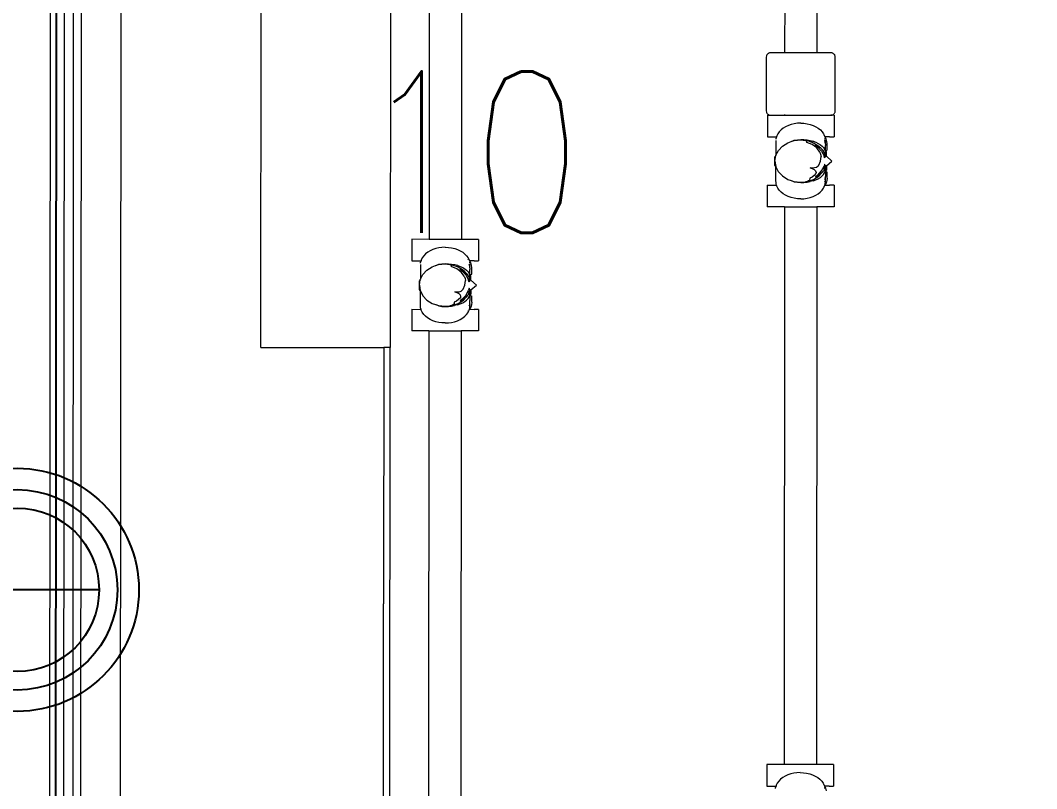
# Model space of a CAD drawing. Header units: inches. Extents: x 102655 to 148943, y 72248 to 114419.
# Drawn here: x 119362.5 to 119834.3, y 84179.8 to 84536.5 of the extents above; entities that cross this region are included whole.
import ezdxf
from ezdxf.enums import TextEntityAlignment as Align

# ---------------------------------------------------------------- set-up
doc = ezdxf.new("R2010")
doc.units = ezdxf.units.IN
doc.layers.add('ceiling dim', color=8, linetype='Continuous', lineweight=5)
doc.layers.add('Furnitureee', color=8, linetype='Continuous', lineweight=5)
for name, color, linetype in [('E-LEADER', 30, 'Continuous'), ('E-LTG', 92, 'Continuous'), ('E_TAG', 30, 'Continuous')]:
    doc.layers.add(name, color=color, linetype=linetype)
doc.styles.add('Pyzd-Romans', font='romans.shx', dxfattribs={"width": 0.8})

# ---------------------------------------------------------------- blocks, each defined once
blk = doc.blocks.new('baby foot pl')
at = {"color": 8}
for p, q in [((2.86794, 1.95318), (2.86794, 2.68178)), ((2.88641, 1.95318), (2.88641, 2.68178)), ((2.89002, 1.95318), (2.89002, 2.68178)), ((2.89423, 1.95318), (2.89423, 2.68178)), ((2.89784, 1.95318), (2.89784, 2.68178)), ((2.89809, 1.95318), (2.89809, 2.68178)), ((2.90097, 2.68178), (2.90097, 1.95318)), ((2.54494, 2.65248), (2.54494, 2.35448)), ((2.55994, 2.65248), (2.55994, 2.35448)), ((2.70994, 2.50048), (2.70994, 2.26773)), ((2.72494, 2.50048), (2.72494, 2.26773)), ((2.74294, 2.41748), (2.74294, 2.21748)), ((2.80294, 2.21748), (2.80294, 2.41748)), ((2.53768, 2.35433), (2.53792, 2.35441)), ((2.53792, 2.35441), (2.53844, 2.35448)), ((2.53844, 2.35448), (2.54494, 2.35448)), ((2.54144, 2.35441), (2.54144, 2.35433)), ((2.54494, 2.35448), (2.55994, 2.35448)), ((2.54494, 2.35441), (2.54494, 2.35433)), ((2.55994, 2.35448), (2.56644, 2.35448)), ((2.55994, 2.35441), (2.55994, 2.35433)), ((2.56344, 2.35433), (2.56344, 2.35441)), ((2.56644, 2.35448), (2.56696, 2.35441)), ((2.56696, 2.35441), (2.56721, 2.35433)), ((2.53644, 2.35248), (2.53651, 2.353)), ((2.53644, 2.32748), (2.53644, 2.35248)), ((2.53651, 2.353), (2.53659, 2.35325)), ((2.53659, 2.35325), (2.53671, 2.35348)), ((2.53671, 2.35348), (2.53686, 2.3537)), ((2.53686, 2.3537), (2.53703, 2.3539)), ((2.53703, 2.3539), (2.53723, 2.35407)), ((2.53723, 2.35407), (2.53744, 2.35421)), ((2.53744, 2.35421), (2.53768, 2.35433)), ((2.56721, 2.35433), (2.56744, 2.35421)), ((2.56744, 2.35421), (2.56766, 2.35407)), ((2.56766, 2.35407), (2.56786, 2.3539)), ((2.56786, 2.3539), (2.56803, 2.3537)), ((2.56803, 2.3537), (2.56817, 2.35348)), ((2.56817, 2.35348), (2.56829, 2.35325)), ((2.56829, 2.35325), (2.56837, 2.353)), ((2.56837, 2.353), (2.56844, 2.35248)), ((2.56844, 2.35248), (2.56844, 2.32748)), ((2.53651, 2.32696), (2.53644, 2.32748)), ((2.53659, 2.32672), (2.53651, 2.32696)), ((2.53671, 2.32648), (2.53659, 2.32672)), ((2.53686, 2.32626), (2.53671, 2.32648)), ((2.53703, 2.32607), (2.53686, 2.32626)), ((2.56803, 2.32626), (2.56786, 2.32607)), ((2.56817, 2.32648), (2.56803, 2.32626)), ((2.56829, 2.32672), (2.56817, 2.32648)), ((2.56837, 2.32696), (2.56829, 2.32672)), ((2.56844, 2.32748), (2.56837, 2.32696)), ((2.53694, 2.32548), (2.53694, 2.31548)), ((2.53694, 2.32548), (2.53844, 2.32548)), ((2.53723, 2.32589), (2.53703, 2.32607)), ((2.53744, 2.32575), (2.53723, 2.32589)), ((2.53768, 2.32563), (2.53744, 2.32575)), ((2.53792, 2.32555), (2.53768, 2.32563)), ((2.53844, 2.32548), (2.53792, 2.32555)), ((2.56644, 2.32548), (2.53844, 2.32548)), ((2.54494, 2.32575), (2.54494, 2.32563)), ((2.54947, 2.32154), (2.54804, 2.3212)), ((2.55094, 2.32174), (2.54947, 2.32154)), ((2.55244, 2.32181), (2.55094, 2.32174)), ((2.55244, 2.32181), (2.55394, 2.32174)), ((2.55394, 2.32174), (2.55542, 2.32154)), ((2.55542, 2.32154), (2.55684, 2.3212)), ((2.55994, 2.32575), (2.55994, 2.32563)), ((2.56696, 2.32555), (2.56644, 2.32548)), ((2.56794, 2.32548), (2.56644, 2.32548)), ((2.56721, 2.32563), (2.56696, 2.32555)), ((2.56744, 2.32575), (2.56721, 2.32563)), ((2.56766, 2.32589), (2.56744, 2.32575)), ((2.56786, 2.32607), (2.56766, 2.32589)), ((2.56794, 2.32548), (2.56794, 2.31548)), ((2.54182, 2.31687), (2.54133, 2.31588)), ((2.54248, 2.31781), (2.54182, 2.31687)), ((2.54332, 2.31868), (2.54248, 2.31781)), ((2.54431, 2.31947), (2.54332, 2.31868)), ((2.54544, 2.32016), (2.54431, 2.31947)), ((2.54669, 2.32074), (2.54544, 2.32016)), ((2.54804, 2.3212), (2.54669, 2.32074)), ((2.55684, 2.3212), (2.55819, 2.32074)), ((2.55819, 2.32074), (2.55944, 2.32016)), ((2.55944, 2.32016), (2.56057, 2.31947)), ((2.56057, 2.31947), (2.56157, 2.31868)), ((2.56157, 2.31868), (2.5624, 2.31781)), ((2.5624, 2.31781), (2.56307, 2.31687)), ((2.56307, 2.31687), (2.56355, 2.31588)), ((2.53902, 2.31548), (2.53694, 2.31548)), ((2.53902, 2.31548), (2.54107, 2.31545)), ((2.54014, 2.3122), (2.54025, 2.31334)), ((2.54014, 2.30941), (2.54014, 2.3122)), ((2.54025, 2.31334), (2.54058, 2.31449)), ((2.54058, 2.31449), (2.54107, 2.31545)), ((2.54094, 2.31222), (2.54094, 2.31381)), ((2.54094, 2.31222), (2.54104, 2.31289)), ((2.54104, 2.3123), (2.54094, 2.31142)), ((2.54094, 2.31222), (2.54094, 2.31142)), ((2.54121, 2.31546), (2.54104, 2.31486)), ((2.54104, 2.31441), (2.54104, 2.31486)), ((2.54104, 2.31289), (2.54104, 2.31326)), ((2.54106, 2.31333), (2.54108, 2.31338)), ((2.54107, 2.31545), (2.54121, 2.31546)), ((2.54123, 2.31355), (2.54115, 2.31328)), ((2.54116, 2.31366), (2.54126, 2.314)), ((2.54133, 2.31588), (2.54121, 2.31546)), ((2.54121, 2.31546), (2.54127, 2.31547)), ((2.54133, 2.3139), (2.54127, 2.31366)), ((2.54133, 2.31333), (2.5413, 2.3132)), ((2.54176, 2.3162), (2.54182, 2.31632)), ((2.54431, 2.31243), (2.54332, 2.31183)), ((2.54644, 2.31274), (2.54396, 2.31118)), ((2.54544, 2.31296), (2.54431, 2.31243)), ((2.54665, 2.31339), (2.54544, 2.31296)), ((2.54934, 2.31373), (2.54644, 2.31274)), ((2.54665, 2.31339), (2.5468, 2.31344)), ((2.54804, 2.31376), (2.5468, 2.31344)), ((2.54706, 2.31187), (2.54962, 2.31286)), ((2.54947, 2.31402), (2.54804, 2.31376)), ((2.55012, 2.31378), (2.54934, 2.31373)), ((2.55094, 2.31418), (2.54947, 2.31402)), ((2.54954, 2.31309), (2.54962, 2.31334)), ((2.54962, 2.31286), (2.54954, 2.31309)), ((2.54962, 2.31334), (2.54975, 2.31353)), ((2.54975, 2.31353), (2.54992, 2.31368)), ((2.54992, 2.31368), (2.55012, 2.31378)), ((2.55012, 2.31378), (2.5503, 2.31383)), ((2.55244, 2.31406), (2.5503, 2.31383)), ((2.55244, 2.31423), (2.55094, 2.31418)), ((2.55394, 2.3141), (2.55244, 2.31423)), ((2.55555, 2.31373), (2.55244, 2.31406)), ((2.55542, 2.31391), (2.55394, 2.3141)), ((2.55684, 2.3133), (2.55542, 2.31391)), ((2.55684, 2.3133), (2.55555, 2.31373)), ((2.55687, 2.31328), (2.55684, 2.3133)), ((2.55844, 2.31274), (2.55687, 2.31328)), ((2.56093, 2.31118), (2.55844, 2.31274)), ((2.56355, 2.31588), (2.56367, 2.31548)), ((2.56367, 2.31548), (2.56384, 2.31486)), ((2.56794, 2.31548), (2.56367, 2.31548)), ((2.56384, 2.31441), (2.56384, 2.31486)), ((2.56394, 2.31382), (2.56394, 2.30696)), ((2.54064, 2.30907), (2.54014, 2.30941)), ((2.54054, 2.30843), (2.54094, 2.30883)), ((2.54054, 2.30647), (2.54054, 2.30843)), ((2.54094, 2.30907), (2.54064, 2.30907)), ((2.54094, 2.30923), (2.54094, 2.31142)), ((2.54094, 2.30923), (2.54104, 2.30923)), ((2.54094, 2.30907), (2.54094, 2.30923)), ((2.54094, 2.30907), (2.54094, 2.30883)), ((2.54094, 2.30883), (2.54104, 2.30883)), ((2.54104, 2.30883), (2.54094, 2.30821)), ((2.54094, 2.30821), (2.54094, 2.30883)), ((2.54094, 2.30821), (2.54094, 2.30708)), ((2.54151, 2.30803), (2.54101, 2.30708)), ((2.54133, 2.30968), (2.54104, 2.30889)), ((2.54104, 2.30889), (2.54104, 2.30883)), ((2.54151, 2.30803), (2.54113, 2.30671)), ((2.54182, 2.31044), (2.54133, 2.30968)), ((2.54151, 2.30803), (2.54154, 2.30809)), ((2.54154, 2.30809), (2.54159, 2.30817)), ((2.54158, 2.3082), (2.54165, 2.30834)), ((2.54158, 2.3082), (2.54159, 2.30817)), ((2.54274, 2.30882), (2.54162, 2.30661)), ((2.54165, 2.30834), (2.54174, 2.30852)), ((2.54174, 2.30852), (2.54183, 2.30871)), ((2.54248, 2.31116), (2.54182, 2.31044)), ((2.54183, 2.30871), (2.54194, 2.30893)), ((2.54199, 2.30894), (2.54194, 2.30893)), ((2.54243, 2.3094), (2.54199, 2.30894)), ((2.54205, 2.30915), (2.54199, 2.30894)), ((2.5422, 2.3093), (2.54205, 2.30915)), ((2.54234, 2.30945), (2.5422, 2.3093)), ((2.54247, 2.30958), (2.54234, 2.30945)), ((2.54251, 2.3095), (2.54243, 2.3094)), ((2.54258, 2.3097), (2.54247, 2.30958)), ((2.54332, 2.31183), (2.54248, 2.31116)), ((2.5426, 2.3096), (2.54251, 2.3095)), ((2.54266, 2.30978), (2.54258, 2.3097)), ((2.54266, 2.3097), (2.54258, 2.3097)), ((2.54266, 2.3097), (2.5426, 2.3096)), ((2.54271, 2.30977), (2.54266, 2.30978)), ((2.54271, 2.30977), (2.54266, 2.3097)), ((2.54272, 2.30984), (2.54271, 2.30977)), ((2.54274, 2.30982), (2.54271, 2.30977)), ((2.54275, 2.30984), (2.54272, 2.30984)), ((2.54396, 2.31118), (2.54274, 2.30982)), ((2.54452, 2.31072), (2.54274, 2.30882)), ((2.54311, 2.31013), (2.54274, 2.30982)), ((2.54275, 2.30984), (2.54274, 2.30982)), ((2.54324, 2.30735), (2.54299, 2.30631)), ((2.54311, 2.31013), (2.54416, 2.31101)), ((2.54363, 2.3084), (2.54324, 2.30735)), ((2.54363, 2.3084), (2.54502, 2.31031)), ((2.54519, 2.31155), (2.54416, 2.31101)), ((2.54452, 2.31072), (2.5455, 2.31145)), ((2.54502, 2.31031), (2.54706, 2.31187)), ((2.5455, 2.31163), (2.54519, 2.31155)), ((2.5455, 2.31145), (2.5455, 2.31163)), ((2.56283, 2.30915), (2.56093, 2.31118)), ((2.56394, 2.30696), (2.56283, 2.30915)), ((2.54054, 2.30647), (2.53797, 2.30423)), ((2.54054, 2.30199), (2.53797, 2.30423)), ((2.54085, 2.30674), (2.54054, 2.30647)), ((2.54076, 2.30622), (2.54085, 2.30674)), ((2.54094, 2.30696), (2.54085, 2.30677)), ((2.54085, 2.30674), (2.54088, 2.30677)), ((2.54085, 2.30677), (2.54085, 2.30674)), ((2.54094, 2.30708), (2.54101, 2.30708)), ((2.54094, 2.30708), (2.54094, 2.30696)), ((2.54101, 2.30708), (2.54094, 2.30696)), ((2.54113, 2.30671), (2.54121, 2.30585)), ((2.54113, 2.30175), (2.54121, 2.30261)), ((2.54121, 2.30585), (2.54135, 2.30568)), ((2.54121, 2.30261), (2.54135, 2.30278)), ((2.54135, 2.30568), (2.54162, 2.30661)), ((2.54135, 2.30278), (2.54162, 2.30186)), ((2.54325, 2.30423), (2.54299, 2.30631)), ((2.54402, 2.30238), (2.54325, 2.30423)), ((2.56403, 2.30677), (2.56394, 2.30696)), ((2.56404, 2.30673), (2.56403, 2.30677)), ((2.56404, 2.30673), (2.56444, 2.30623)), ((2.56444, 2.30423), (2.56404, 2.30673)), ((2.56444, 2.30423), (2.56404, 2.30173)), ((2.56444, 2.30423), (2.56444, 2.30623)), ((2.56444, 2.30223), (2.56444, 2.30423)), ((2.54064, 2.29939), (2.54014, 2.29905)), ((2.54014, 2.29626), (2.54014, 2.29905)), ((2.54085, 2.30173), (2.54054, 2.30199)), ((2.54054, 2.30199), (2.54054, 2.30003)), ((2.54094, 2.29963), (2.54054, 2.30003)), ((2.54094, 2.2994), (2.54064, 2.29939)), ((2.54076, 2.30224), (2.54085, 2.30173)), ((2.54085, 2.30173), (2.54088, 2.30169)), ((2.54085, 2.30169), (2.54085, 2.30173)), ((2.54094, 2.30151), (2.54085, 2.30169)), ((2.54094, 2.30151), (2.54094, 2.30138)), ((2.54101, 2.30138), (2.54094, 2.30151)), ((2.54094, 2.30138), (2.54101, 2.30138)), ((2.54094, 2.30138), (2.54094, 2.30025)), ((2.54104, 2.29963), (2.54094, 2.30025)), ((2.54094, 2.30025), (2.54094, 2.29963)), ((2.54094, 2.29963), (2.54104, 2.29963)), ((2.54094, 2.2994), (2.54094, 2.29963)), ((2.54094, 2.2994), (2.54094, 2.29923)), ((2.54094, 2.29923), (2.54104, 2.29923)), ((2.54094, 2.29923), (2.54094, 2.29704)), ((2.54151, 2.30044), (2.54101, 2.30138)), ((2.54104, 2.29957), (2.54104, 2.29963)), ((2.54133, 2.29878), (2.54104, 2.29957)), ((2.54151, 2.30044), (2.54113, 2.30175)), ((2.54182, 2.29802), (2.54133, 2.29878)), ((2.54151, 2.30044), (2.54154, 2.30037)), ((2.54159, 2.3003), (2.54154, 2.30037)), ((2.54159, 2.3003), (2.54158, 2.30027)), ((2.54158, 2.30027), (2.54165, 2.30012)), ((2.54274, 2.29964), (2.54162, 2.30186)), ((2.54165, 2.30012), (2.54174, 2.29995)), ((2.54174, 2.29995), (2.54183, 2.29975)), ((2.54248, 2.2973), (2.54182, 2.29802)), ((2.54183, 2.29975), (2.54194, 2.29953)), ((2.54199, 2.29953), (2.54194, 2.29953)), ((2.54205, 2.29932), (2.54199, 2.29953)), ((2.54243, 2.29906), (2.54199, 2.29953)), ((2.5422, 2.29916), (2.54205, 2.29932)), ((2.54234, 2.29901), (2.5422, 2.29916)), ((2.54247, 2.29888), (2.54234, 2.29901)), ((2.54251, 2.29897), (2.54243, 2.29906)), ((2.54258, 2.29877), (2.54247, 2.29888)), ((2.5426, 2.29886), (2.54251, 2.29897)), ((2.54266, 2.29868), (2.54258, 2.29877)), ((2.54266, 2.29877), (2.5426, 2.29886)), ((2.54271, 2.29869), (2.54266, 2.29877)), ((2.54271, 2.29869), (2.54266, 2.29868)), ((2.54274, 2.29864), (2.54271, 2.29869)), ((2.54272, 2.29863), (2.54271, 2.29869)), ((2.54275, 2.29862), (2.54272, 2.29863)), ((2.54452, 2.29774), (2.54274, 2.29964)), ((2.54275, 2.29862), (2.54274, 2.29864)), ((2.54311, 2.29834), (2.54274, 2.29864)), ((2.54396, 2.29728), (2.54275, 2.29862)), ((2.54311, 2.29834), (2.54416, 2.29745)), ((2.54437, 2.302), (2.54402, 2.30238)), ((2.54505, 2.30144), (2.54437, 2.302)), ((2.54599, 2.30118), (2.54505, 2.30144)), ((2.54551, 2.29967), (2.54528, 2.29894)), ((2.54528, 2.29894), (2.54534, 2.29841)), ((2.54534, 2.29841), (2.54624, 2.29756)), ((2.54599, 2.30018), (2.54551, 2.29967)), ((2.54803, 2.30105), (2.54599, 2.30118)), ((2.54599, 2.30018), (2.54803, 2.30105)), ((2.56283, 2.29932), (2.56093, 2.29728)), ((2.56394, 2.30151), (2.56283, 2.29932)), ((2.56403, 2.30169), (2.56394, 2.30151)), ((2.56394, 2.29465), (2.56394, 2.30151)), ((2.56404, 2.30173), (2.56403, 2.30169)), ((2.56404, 2.30173), (2.56444, 2.30223)), ((2.54014, 2.29626), (2.54025, 2.29513)), ((2.54025, 2.29513), (2.54058, 2.29398)), ((2.54058, 2.29398), (2.54107, 2.29301)), ((2.54104, 2.29616), (2.54094, 2.29704)), ((2.54094, 2.29624), (2.54094, 2.29704)), ((2.54104, 2.29557), (2.54094, 2.29624)), ((2.54094, 2.29465), (2.54094, 2.29624)), ((2.54104, 2.29361), (2.54094, 2.29465)), ((2.54104, 2.29557), (2.54104, 2.29521)), ((2.54121, 2.293), (2.54104, 2.29361)), ((2.54116, 2.2948), (2.54126, 2.29446)), ((2.54133, 2.29457), (2.54127, 2.2948)), ((2.54332, 2.29663), (2.54248, 2.2973)), ((2.54431, 2.29603), (2.54332, 2.29663)), ((2.54644, 2.29572), (2.54396, 2.29728)), ((2.54519, 2.29691), (2.54416, 2.29745)), ((2.54544, 2.2955), (2.54431, 2.29603)), ((2.54452, 2.29774), (2.5455, 2.29701)), ((2.5455, 2.29683), (2.54519, 2.29691)), ((2.54665, 2.29507), (2.54544, 2.2955)), ((2.5455, 2.29701), (2.5455, 2.29683)), ((2.54624, 2.29756), (2.54718, 2.29677)), ((2.54934, 2.29474), (2.54644, 2.29572)), ((2.54665, 2.29507), (2.54669, 2.29506)), ((2.54669, 2.29506), (2.54804, 2.2947)), ((2.54718, 2.29677), (2.5482, 2.29627)), ((2.54947, 2.29444), (2.54804, 2.2947)), ((2.5482, 2.29627), (2.54819, 2.29583)), ((2.54819, 2.29583), (2.54829, 2.29554)), ((2.54829, 2.29554), (2.54856, 2.29525)), ((2.54856, 2.29525), (2.54898, 2.29497)), ((2.54898, 2.29497), (2.54935, 2.29478)), ((2.54949, 2.29475), (2.54934, 2.29474)), ((2.54935, 2.29478), (2.54949, 2.29475)), ((2.55094, 2.29428), (2.54947, 2.29444)), ((2.54949, 2.29475), (2.55026, 2.29464)), ((2.55244, 2.2944), (2.55026, 2.29464)), ((2.55244, 2.29423), (2.55094, 2.29428)), ((2.55555, 2.29474), (2.55244, 2.2944)), ((2.55394, 2.29436), (2.55244, 2.29423)), ((2.55542, 2.29455), (2.55394, 2.29436)), ((2.55684, 2.29516), (2.55542, 2.29455)), ((2.55684, 2.29516), (2.55555, 2.29474)), ((2.55687, 2.29519), (2.55684, 2.29516)), ((2.55844, 2.29572), (2.55687, 2.29519)), ((2.56093, 2.29728), (2.55844, 2.29572)), ((2.56365, 2.29298), (2.56384, 2.29361)), ((2.56384, 2.29405), (2.5639, 2.29434)), ((2.56384, 2.29361), (2.56384, 2.29405)), ((2.5639, 2.29434), (2.56394, 2.29465)), ((2.53694, 2.29298), (2.53694, 2.28298)), ((2.53694, 2.29298), (2.53902, 2.29298)), ((2.54107, 2.29301), (2.53902, 2.29298)), ((2.54121, 2.293), (2.54107, 2.29301)), ((2.54133, 2.29258), (2.54121, 2.293)), ((2.54127, 2.293), (2.54121, 2.293)), ((2.54182, 2.29163), (2.54133, 2.29258)), ((2.54182, 2.29214), (2.54176, 2.29226)), ((2.54182, 2.29159), (2.54182, 2.29163)), ((2.54248, 2.29065), (2.54182, 2.29159)), ((2.54332, 2.28978), (2.54248, 2.29065)), ((2.54431, 2.289), (2.54332, 2.28978)), ((2.54544, 2.28831), (2.54431, 2.289)), ((2.55944, 2.28831), (2.56057, 2.289)), ((2.56057, 2.289), (2.56157, 2.28978)), ((2.56157, 2.28978), (2.5624, 2.29065)), ((2.5624, 2.29065), (2.56307, 2.29159)), ((2.56307, 2.29163), (2.56355, 2.29258)), ((2.56307, 2.29159), (2.56307, 2.29163)), ((2.56355, 2.29258), (2.56365, 2.29298)), ((2.56794, 2.29298), (2.56365, 2.29298)), ((2.56794, 2.29298), (2.56794, 2.28298)), ((2.54669, 2.28772), (2.54544, 2.28831)), ((2.54804, 2.28726), (2.54669, 2.28772)), ((2.54947, 2.28693), (2.54804, 2.28726)), ((2.55094, 2.28672), (2.54947, 2.28693)), ((2.55244, 2.28665), (2.55094, 2.28672)), ((2.55244, 2.28665), (2.55394, 2.28672)), ((2.55394, 2.28672), (2.55542, 2.28693)), ((2.55542, 2.28693), (2.55684, 2.28726)), ((2.55684, 2.28726), (2.55819, 2.28772)), ((2.55819, 2.28772), (2.55944, 2.28831)), ((2.53694, 2.28298), (2.54494, 2.28298)), ((2.54494, 2.28298), (2.54494, 2.02398)), ((2.55994, 2.28298), (2.54494, 2.28298)), ((2.55994, 2.28298), (2.55994, 2.02398)), ((2.55994, 2.28298), (2.56794, 2.28298)), ((2.70194, 2.26773), (2.70194, 2.25773)), ((2.70194, 2.26773), (2.70994, 2.26773)), ((2.70994, 2.26773), (2.72494, 2.26773)), ((2.72494, 2.26773), (2.73294, 2.26773)), ((2.73294, 2.26773), (2.73294, 2.25773)), ((2.70748, 2.26006), (2.70682, 2.25912)), ((2.70832, 2.26093), (2.70748, 2.26006)), ((2.70931, 2.26172), (2.70832, 2.26093)), ((2.71044, 2.26241), (2.70931, 2.26172)), ((2.71169, 2.26299), (2.71044, 2.26241)), ((2.71304, 2.26345), (2.71169, 2.26299)), ((2.71447, 2.26379), (2.71304, 2.26345)), ((2.71594, 2.26399), (2.71447, 2.26379)), ((2.71744, 2.26406), (2.71594, 2.26399)), ((2.71744, 2.26406), (2.71894, 2.26399)), ((2.71894, 2.26399), (2.72042, 2.26379)), ((2.72042, 2.26379), (2.72184, 2.26345)), ((2.72184, 2.26345), (2.72319, 2.26299)), ((2.72319, 2.26299), (2.72444, 2.26241)), ((2.72444, 2.26241), (2.72557, 2.26172)), ((2.72557, 2.26172), (2.72657, 2.26093)), ((2.72657, 2.26093), (2.7274, 2.26006)), ((2.7274, 2.26006), (2.72807, 2.25912)), ((2.70402, 2.25773), (2.70194, 2.25773)), ((2.70402, 2.25773), (2.70607, 2.2577)), ((2.70514, 2.25445), (2.70525, 2.25559)), ((2.70525, 2.25559), (2.70558, 2.25674)), ((2.70558, 2.25674), (2.70607, 2.2577)), ((2.70594, 2.25447), (2.70594, 2.25606)), ((2.70621, 2.25771), (2.70604, 2.25711)), ((2.70604, 2.25666), (2.70604, 2.25711)), ((2.70604, 2.25514), (2.70604, 2.25551)), ((2.70606, 2.25558), (2.70608, 2.25563)), ((2.70607, 2.2577), (2.70621, 2.25771)), ((2.70623, 2.2558), (2.70615, 2.25553)), ((2.70616, 2.25591), (2.70626, 2.25625)), ((2.70633, 2.25813), (2.70621, 2.25771)), ((2.70621, 2.25771), (2.70627, 2.25772)), ((2.70633, 2.25615), (2.70627, 2.25591)), ((2.70633, 2.25558), (2.7063, 2.25545)), ((2.70682, 2.25912), (2.70633, 2.25813)), ((2.70676, 2.25845), (2.70682, 2.25857)), ((2.71165, 2.25564), (2.71044, 2.25521)), ((2.71434, 2.25598), (2.71144, 2.25499)), ((2.71165, 2.25564), (2.7118, 2.25569)), ((2.71304, 2.25601), (2.7118, 2.25569)), ((2.71447, 2.25627), (2.71304, 2.25601)), ((2.71512, 2.25603), (2.71434, 2.25598)), ((2.71594, 2.25643), (2.71447, 2.25627)), ((2.71454, 2.25534), (2.71462, 2.25559)), ((2.71462, 2.25511), (2.71454, 2.25534)), ((2.71462, 2.25559), (2.71475, 2.25578)), ((2.71475, 2.25578), (2.71492, 2.25593)), ((2.71492, 2.25593), (2.71512, 2.25603)), ((2.71512, 2.25603), (2.7153, 2.25608)), ((2.71744, 2.25631), (2.7153, 2.25608)), ((2.71744, 2.25648), (2.71594, 2.25643)), ((2.71894, 2.25635), (2.71744, 2.25648)), ((2.72055, 2.25598), (2.71744, 2.25631)), ((2.72042, 2.25616), (2.71894, 2.25635)), ((2.72184, 2.25555), (2.72042, 2.25616)), ((2.72184, 2.25555), (2.72055, 2.25598)), ((2.72187, 2.25553), (2.72184, 2.25555)), ((2.72344, 2.25499), (2.72187, 2.25553)), ((2.72807, 2.25912), (2.72855, 2.25813)), ((2.72855, 2.25813), (2.72867, 2.25773)), ((2.72867, 2.25773), (2.72884, 2.25711)), ((2.73294, 2.25773), (2.72867, 2.25773)), ((2.72884, 2.25666), (2.72884, 2.25711)), ((2.72894, 2.25607), (2.72894, 2.24921)), ((2.70514, 2.25166), (2.70514, 2.25445)), ((2.70564, 2.25132), (2.70514, 2.25166)), ((2.70554, 2.25068), (2.70594, 2.25108)), ((2.70554, 2.24872), (2.70554, 2.25068)), ((2.70594, 2.25132), (2.70564, 2.25132)), ((2.70594, 2.25447), (2.70604, 2.25514)), ((2.70604, 2.25455), (2.70594, 2.25367)), ((2.70594, 2.25447), (2.70594, 2.25367)), ((2.70594, 2.25148), (2.70594, 2.25367)), ((2.70594, 2.25148), (2.70604, 2.25148)), ((2.70594, 2.25132), (2.70594, 2.25148)), ((2.70594, 2.25132), (2.70594, 2.25108)), ((2.70594, 2.25108), (2.70604, 2.25108)), ((2.70604, 2.25108), (2.70594, 2.25046)), ((2.70594, 2.25046), (2.70594, 2.25108)), ((2.70633, 2.25193), (2.70604, 2.25114)), ((2.70604, 2.25114), (2.70604, 2.25108)), ((2.70682, 2.25269), (2.70633, 2.25193)), ((2.70774, 2.25107), (2.70662, 2.24886)), ((2.70665, 2.25059), (2.70674, 2.25077)), ((2.70674, 2.25077), (2.70683, 2.25096)), ((2.70748, 2.25341), (2.70682, 2.25269)), ((2.70683, 2.25096), (2.70694, 2.25118)), ((2.70699, 2.25119), (2.70694, 2.25118)), ((2.70743, 2.25165), (2.70699, 2.25119)), ((2.70705, 2.2514), (2.70699, 2.25119)), ((2.7072, 2.25155), (2.70705, 2.2514)), ((2.70734, 2.2517), (2.7072, 2.25155)), ((2.70747, 2.25183), (2.70734, 2.2517)), ((2.70751, 2.25175), (2.70743, 2.25165)), ((2.70758, 2.25195), (2.70747, 2.25183)), ((2.70832, 2.25408), (2.70748, 2.25341)), ((2.7076, 2.25185), (2.70751, 2.25175)), ((2.70766, 2.25203), (2.70758, 2.25195)), ((2.70766, 2.25195), (2.70758, 2.25195)), ((2.70766, 2.25195), (2.7076, 2.25185)), ((2.70771, 2.25202), (2.70766, 2.25203)), ((2.70771, 2.25202), (2.70766, 2.25195)), ((2.70772, 2.25209), (2.70771, 2.25202)), ((2.70774, 2.25207), (2.70771, 2.25202)), ((2.70775, 2.25209), (2.70772, 2.25209)), ((2.70952, 2.25297), (2.70774, 2.25107)), ((2.70775, 2.25209), (2.70774, 2.25207)), ((2.70896, 2.25343), (2.70775, 2.25209)), ((2.70811, 2.25238), (2.70775, 2.25209)), ((2.70811, 2.25238), (2.70916, 2.25326)), ((2.70863, 2.25065), (2.70824, 2.2496)), ((2.70931, 2.25468), (2.70832, 2.25408)), ((2.70863, 2.25065), (2.71002, 2.25256)), ((2.71144, 2.25499), (2.70896, 2.25343)), ((2.71019, 2.2538), (2.70916, 2.25326)), ((2.71044, 2.25521), (2.70931, 2.25468)), ((2.70952, 2.25297), (2.7105, 2.2537)), ((2.71002, 2.25256), (2.71206, 2.25412)), ((2.7105, 2.25388), (2.71019, 2.2538)), ((2.7105, 2.2537), (2.7105, 2.25388)), ((2.71206, 2.25412), (2.71462, 2.25511)), ((2.72593, 2.25343), (2.72344, 2.25499)), ((2.72783, 2.2514), (2.72593, 2.25343)), ((2.72894, 2.24921), (2.72783, 2.2514)), ((2.70554, 2.24872), (2.70297, 2.24648)), ((2.70554, 2.24424), (2.70297, 2.24648)), ((2.70585, 2.24899), (2.70554, 2.24872)), ((2.70576, 2.24847), (2.70585, 2.24899)), ((2.70594, 2.24921), (2.70585, 2.24902)), ((2.70585, 2.24899), (2.70588, 2.24902)), ((2.70585, 2.24902), (2.70585, 2.24899)), ((2.70594, 2.25046), (2.70594, 2.24933)), ((2.70594, 2.24933), (2.70601, 2.24933)), ((2.70594, 2.24933), (2.70594, 2.24921)), ((2.70601, 2.24933), (2.70594, 2.24921)), ((2.70651, 2.25028), (2.70601, 2.24933)), ((2.70651, 2.25028), (2.70613, 2.24896)), ((2.70613, 2.24896), (2.70621, 2.2481)), ((2.70621, 2.2481), (2.70635, 2.24793)), ((2.70635, 2.24793), (2.70662, 2.24886)), ((2.70651, 2.25028), (2.70654, 2.25034)), ((2.70654, 2.25034), (2.70659, 2.25042)), ((2.70658, 2.25045), (2.70665, 2.25059)), ((2.70658, 2.25045), (2.70659, 2.25042)), ((2.70824, 2.2496), (2.70799, 2.24856)), ((2.70825, 2.24648), (2.70799, 2.24856)), ((2.70902, 2.24463), (2.70825, 2.24648)), ((2.72903, 2.24902), (2.72894, 2.24921)), ((2.72904, 2.24898), (2.72903, 2.24902)), ((2.72904, 2.24898), (2.72944, 2.24848)), ((2.72944, 2.24648), (2.72904, 2.24898)), ((2.72944, 2.24648), (2.72904, 2.24398)), ((2.72944, 2.24648), (2.72944, 2.24848)), ((2.72944, 2.24448), (2.72944, 2.24648)), ((2.70564, 2.24164), (2.70514, 2.2413)), ((2.70514, 2.23851), (2.70514, 2.2413)), ((2.70585, 2.24398), (2.70554, 2.24424)), ((2.70554, 2.24424), (2.70554, 2.24228)), ((2.70594, 2.24188), (2.70554, 2.24228)), ((2.70594, 2.24165), (2.70564, 2.24164)), ((2.70576, 2.24449), (2.70585, 2.24398)), ((2.70588, 2.24394), (2.70585, 2.24398)), ((2.70585, 2.24394), (2.70585, 2.24398)), ((2.70594, 2.24376), (2.70585, 2.24394)), ((2.70594, 2.24376), (2.70594, 2.24363)), ((2.70601, 2.24363), (2.70594, 2.24376)), ((2.70594, 2.24363), (2.70601, 2.24363)), ((2.70594, 2.24363), (2.70594, 2.2425)), ((2.70604, 2.24188), (2.70594, 2.2425)), ((2.70594, 2.2425), (2.70594, 2.24188)), ((2.70594, 2.24188), (2.70604, 2.24188)), ((2.70594, 2.24165), (2.70594, 2.24188)), ((2.70594, 2.24165), (2.70594, 2.24148)), ((2.70594, 2.24148), (2.70604, 2.24148)), ((2.70594, 2.24148), (2.70594, 2.23929)), ((2.70651, 2.24269), (2.70601, 2.24363)), ((2.70604, 2.24182), (2.70604, 2.24188)), ((2.70633, 2.24103), (2.70604, 2.24182)), ((2.70613, 2.244), (2.70621, 2.24486)), ((2.70651, 2.24269), (2.70613, 2.244)), ((2.70621, 2.24486), (2.70635, 2.24503)), ((2.70635, 2.24503), (2.70662, 2.24411)), ((2.70651, 2.24269), (2.70654, 2.24262)), ((2.70659, 2.24255), (2.70654, 2.24262)), ((2.70659, 2.24255), (2.70658, 2.24252)), ((2.70658, 2.24252), (2.70665, 2.24237)), ((2.70774, 2.24189), (2.70662, 2.24411)), ((2.70665, 2.24237), (2.70674, 2.2422)), ((2.70674, 2.2422), (2.70683, 2.242)), ((2.70683, 2.242), (2.70694, 2.24178)), ((2.70699, 2.24178), (2.70694, 2.24178)), ((2.70705, 2.24157), (2.70699, 2.24178)), ((2.70743, 2.24131), (2.70699, 2.24178)), ((2.7072, 2.24141), (2.70705, 2.24157)), ((2.70734, 2.24126), (2.7072, 2.24141)), ((2.70747, 2.24113), (2.70734, 2.24126)), ((2.70751, 2.24122), (2.70743, 2.24131)), ((2.7076, 2.24111), (2.70751, 2.24122)), ((2.70952, 2.23999), (2.70774, 2.24189)), ((2.70937, 2.24425), (2.70902, 2.24463)), ((2.71005, 2.24369), (2.70937, 2.24425)), ((2.71099, 2.24343), (2.71005, 2.24369)), ((2.71051, 2.24192), (2.71028, 2.24119)), ((2.71028, 2.24119), (2.71034, 2.24066)), ((2.71099, 2.24243), (2.71051, 2.24192)), ((2.71303, 2.2433), (2.71099, 2.24343)), ((2.71099, 2.24243), (2.71303, 2.2433)), ((2.72783, 2.24157), (2.72593, 2.23953)), ((2.72894, 2.24376), (2.72783, 2.24157)), ((2.72903, 2.24394), (2.72894, 2.24376)), ((2.72894, 2.2369), (2.72894, 2.24376)), ((2.72904, 2.24398), (2.72903, 2.24394)), ((2.72904, 2.24398), (2.72944, 2.24448)), ((2.70514, 2.23851), (2.70525, 2.23738)), ((2.70525, 2.23738), (2.70558, 2.23623)), ((2.70604, 2.23841), (2.70594, 2.23929)), ((2.70594, 2.23849), (2.70594, 2.23929)), ((2.70604, 2.23782), (2.70594, 2.23849)), ((2.70594, 2.2369), (2.70594, 2.23849)), ((2.70604, 2.23586), (2.70594, 2.2369)), ((2.70604, 2.23782), (2.70604, 2.23746)), ((2.70616, 2.23705), (2.70626, 2.23671)), ((2.70633, 2.23682), (2.70627, 2.23705)), ((2.70682, 2.24027), (2.70633, 2.24103)), ((2.70748, 2.23955), (2.70682, 2.24027)), ((2.70758, 2.24102), (2.70747, 2.24113)), ((2.70832, 2.23888), (2.70748, 2.23955)), ((2.70766, 2.24093), (2.70758, 2.24102)), ((2.70766, 2.24102), (2.7076, 2.24111)), ((2.70771, 2.24094), (2.70766, 2.24102)), ((2.70771, 2.24094), (2.70766, 2.24093)), ((2.70774, 2.24089), (2.70771, 2.24094)), ((2.70772, 2.24088), (2.70771, 2.24094)), ((2.70775, 2.24087), (2.70772, 2.24088)), ((2.70775, 2.24087), (2.70774, 2.24089)), ((2.70811, 2.24059), (2.70774, 2.24089)), ((2.70896, 2.23953), (2.70775, 2.24087)), ((2.70811, 2.24059), (2.70916, 2.2397)), ((2.70931, 2.23828), (2.70832, 2.23888)), ((2.71144, 2.23797), (2.70896, 2.23953)), ((2.71019, 2.23916), (2.70916, 2.2397)), ((2.71044, 2.23775), (2.70931, 2.23828)), ((2.70952, 2.23999), (2.7105, 2.23926)), ((2.7105, 2.23908), (2.71019, 2.23916)), ((2.71034, 2.24066), (2.71124, 2.23981)), ((2.71165, 2.23732), (2.71044, 2.23775)), ((2.7105, 2.23926), (2.7105, 2.23908)), ((2.71124, 2.23981), (2.71218, 2.23902)), ((2.71434, 2.23699), (2.71144, 2.23797)), ((2.71165, 2.23732), (2.71169, 2.23731)), ((2.71169, 2.23731), (2.71304, 2.23695)), ((2.71218, 2.23902), (2.7132, 2.23852)), ((2.71447, 2.23669), (2.71304, 2.23695)), ((2.7132, 2.23852), (2.71319, 2.23808)), ((2.71319, 2.23808), (2.71329, 2.23779)), ((2.71329, 2.23779), (2.71356, 2.2375)), ((2.71356, 2.2375), (2.71398, 2.23722)), ((2.71398, 2.23722), (2.71435, 2.23703)), ((2.71449, 2.237), (2.71434, 2.23699)), ((2.71435, 2.23703), (2.71449, 2.237)), ((2.71594, 2.23653), (2.71447, 2.23669)), ((2.71449, 2.237), (2.71526, 2.23689)), ((2.71744, 2.23665), (2.71526, 2.23689)), ((2.71744, 2.23648), (2.71594, 2.23653)), ((2.72055, 2.23699), (2.71744, 2.23665)), ((2.71894, 2.23661), (2.71744, 2.23648)), ((2.72042, 2.2368), (2.71894, 2.23661)), ((2.72184, 2.23741), (2.72042, 2.2368)), ((2.72184, 2.23741), (2.72055, 2.23699)), ((2.72187, 2.23744), (2.72184, 2.23741)), ((2.72344, 2.23797), (2.72187, 2.23744)), ((2.72593, 2.23953), (2.72344, 2.23797)), ((2.72884, 2.2363), (2.7289, 2.23659)), ((2.7289, 2.23659), (2.72894, 2.2369)), ((2.70194, 2.23523), (2.70194, 2.22523)), ((2.70194, 2.23523), (2.70402, 2.23523)), ((2.70607, 2.23526), (2.70402, 2.23523)), ((2.70558, 2.23623), (2.70607, 2.23526)), ((2.70621, 2.23525), (2.70604, 2.23586)), ((2.70621, 2.23525), (2.70607, 2.23526)), ((2.70633, 2.23483), (2.70621, 2.23525)), ((2.70627, 2.23525), (2.70621, 2.23525)), ((2.70682, 2.23388), (2.70633, 2.23483)), ((2.70682, 2.23439), (2.70676, 2.23451)), ((2.70682, 2.23384), (2.70682, 2.23388)), ((2.70748, 2.2329), (2.70682, 2.23384)), ((2.70832, 2.23203), (2.70748, 2.2329)), ((2.70931, 2.23125), (2.70832, 2.23203)), ((2.72557, 2.23125), (2.72657, 2.23203)), ((2.72657, 2.23203), (2.7274, 2.2329)), ((2.7274, 2.2329), (2.72807, 2.23384)), ((2.72807, 2.23388), (2.72842, 2.2346)), ((2.72807, 2.23384), (2.72807, 2.23388)), ((2.72842, 2.2346), (2.72855, 2.23483)), ((2.72855, 2.23483), (2.72865, 2.23523)), ((2.72865, 2.23523), (2.72884, 2.23586)), ((2.73294, 2.23523), (2.72865, 2.23523)), ((2.72884, 2.23586), (2.72884, 2.2363)), ((2.73294, 2.23523), (2.73294, 2.22523)), ((2.71044, 2.23056), (2.70931, 2.23125)), ((2.71169, 2.22997), (2.71044, 2.23056)), ((2.71304, 2.22951), (2.71169, 2.22997)), ((2.71447, 2.22918), (2.71304, 2.22951)), ((2.71594, 2.22897), (2.71447, 2.22918)), ((2.71744, 2.2289), (2.71594, 2.22897)), ((2.71744, 2.2289), (2.71894, 2.22897)), ((2.71894, 2.22897), (2.72042, 2.22918)), ((2.72042, 2.22918), (2.72184, 2.22951)), ((2.72184, 2.22951), (2.72319, 2.22997)), ((2.72319, 2.22997), (2.72444, 2.23056)), ((2.72444, 2.23056), (2.72557, 2.23125)), ((2.70194, 2.22523), (2.70994, 2.22523)), ((2.70994, 2.22523), (2.70994, 1.99248)), ((2.72494, 2.22523), (2.70994, 2.22523)), ((2.72494, 2.22523), (2.72494, 1.99248)), ((2.72494, 2.22523), (2.73294, 2.22523)), ((2.74294, 2.21748), (2.74294, 2.21744)), ((2.74294, 2.21748), (2.74593, 2.21748)), ((2.74294, 2.21744), (2.74297, 2.21744)), ((2.74297, 1.98248), (2.74294, 2.21744)), ((2.74305, 2.21744), (2.74339, 2.21744)), ((2.74364, 2.21744), (2.74394, 2.21744)), ((2.74404, 2.21744), (2.74433, 2.21744)), ((2.74452, 2.21744), (2.74494, 2.21744)), ((2.74516, 2.21744), (2.74536, 2.21744)), ((2.74555, 2.21744), (2.74594, 2.21744)), ((2.74593, 2.21748), (2.74594, 2.21744)), ((2.80294, 2.21748), (2.74593, 2.21748)), ((2.74594, 2.21744), (2.74594, 2.09846)), ((2.74594, 1.98248), (2.74594, 2.09846)), ((2.53694, 2.02398), (2.53694, 2.01398)), ((2.53694, 2.02398), (2.54494, 2.02398)), ((2.54494, 2.02398), (2.55994, 2.02398)), ((2.54804, 2.0197), (2.54669, 2.01924)), ((2.54947, 2.02004), (2.54804, 2.0197)), ((2.55094, 2.02024), (2.54947, 2.02004)), ((2.55244, 2.02031), (2.55094, 2.02024)), ((2.55244, 2.02031), (2.55394, 2.02024)), ((2.55394, 2.02024), (2.55542, 2.02004)), ((2.55542, 2.02004), (2.55684, 2.0197)), ((2.55684, 2.0197), (2.55819, 2.01924)), ((2.55994, 2.02398), (2.56794, 2.02398)), ((2.56794, 2.02398), (2.56794, 2.01398)), ((2.54182, 2.01537), (2.54133, 2.01438)), ((2.54176, 2.0147), (2.54182, 2.01482)), ((2.54248, 2.01631), (2.54182, 2.01537)), ((2.54332, 2.01718), (2.54248, 2.01631)), ((2.54431, 2.01797), (2.54332, 2.01718)), ((2.54544, 2.01866), (2.54431, 2.01797)), ((2.54669, 2.01924), (2.54544, 2.01866)), ((2.55819, 2.01924), (2.55944, 2.01866)), ((2.55944, 2.01866), (2.56057, 2.01797)), ((2.56057, 2.01797), (2.56157, 2.01718)), ((2.56157, 2.01718), (2.5624, 2.01631)), ((2.5624, 2.01631), (2.56307, 2.01537)), ((2.56307, 2.01537), (2.56355, 2.01438)), ((2.53902, 2.01398), (2.53694, 2.01398)), ((2.53902, 2.01398), (2.54107, 2.01395)), ((2.54025, 2.01184), (2.54058, 2.01299)), ((2.54058, 2.01299), (2.54107, 2.01395)), ((2.54121, 2.01396), (2.54104, 2.01336)), ((2.54104, 2.01291), (2.54104, 2.01336)), ((2.54107, 2.01395), (2.54121, 2.01396)), ((2.54133, 2.01438), (2.54121, 2.01396)), ((2.54121, 2.01396), (2.54127, 2.01397)), ((2.56355, 2.01438), (2.56367, 2.01398)), ((2.56367, 2.01398), (2.56384, 2.01336)), ((2.56794, 2.01398), (2.56367, 2.01398)), ((2.56384, 2.01291), (2.56384, 2.01336))]:
    blk.add_line(p, q, dxfattribs=at)
blk = doc.blocks.new('f')
at = {"layer": 'Furnitureee', "color": 8, "ltscale": 0.5, "extrusion": (6.31297e-07, -2.22138e-08, 1), "elevation": 0.2792}
blk.add_lwpolyline([(478774.55066, 1037613.52211), (478774.54912, 1037611.55297), (478771.82706, 1037611.55509), (478771.8286, 1037613.52424)], close=True, dxfattribs=at)
at = {"layer": 'Furnitureee', "color": 8, "ltscale": 0.5, "extrusion": (5.49195e-07, 6.26633e-08, 1), "xscale": -0.9999999999999998, "rotation": 359.9551988338954}
blk.add_blockref('baby foot pl', (478775.32699, 1037610.21888, 0.32796), dxfattribs=at)
blk = doc.blocks.new('f15')
at = {"layer": 'E-LEADER'}
blk.add_lwpolyline([(18.99, 0), (-18.99, 0)], dxfattribs=at)
blk.add_circle((0, 0), 23.26, dxfattribs=at)
at = {"layer": 'E-LTG'}
for radius in [28.22, 18.99]:
    blk.add_circle((0, 0), radius, dxfattribs=at)
at = {"layer": 'E_TAG', "style": 'Pyzd-Romans', "width": 0.8, "flags": 1}
for tag, p in [('BPANEL', (262.5, 1125)), ('SWITCH', (-262.5, 900)), ('LOADVA', (262.5, 900)), ('BTYPE', (-262.5, 675)), ('PANEL', (262.5, 675)), ('HEIGHT', (-262.5, -675)), ('DSCR', (-262.5, -900)), ('ROOM', (262.5, -900))]:
    blk.add_attdef(tag, text='', height=100, dxfattribs=at).set_placement(p, align=Align.MIDDLE_CENTER)
at = {"layer": 'E_TAG', "style": 'Pyzd-Romans', "width": 0.8}
for tag, p in [('TYPE', (-262.5, 450)), ('NO.', (262.5, 450)), ('W.P', (-262.5, -450)), ('A,B,C', (262.5, -450)), ('CBT', (262.5, -675))]:
    blk.add_attdef(tag, text='', height=100, dxfattribs=at).set_placement(p, align=Align.MIDDLE_CENTER)

msp = doc.modelspace()

# ---------------------------------------------------------------- block references
ref = msp.add_blockref('f15', (119361.06264, 84272.10418), dxfattribs=dict(xscale=2, yscale=2, zscale=2))
ref.add_attrib('NO.', '10', dxfattribs={"layer": 'E_TAG', "height": 75, "style": 'Pyzd-Romans', "width": 0.8}).set_placement((119571.91415, 84475.29332), align=Align.MIDDLE_CENTER)
at = {"layer": 'ceiling dim', "xscale": 1000, "yscale": 1000, "zscale": 1000}
msp.add_blockref('f', (-478653051.58299, -1037528053.90511), dxfattribs=at)

doc.saveas('drawing.dxf')
